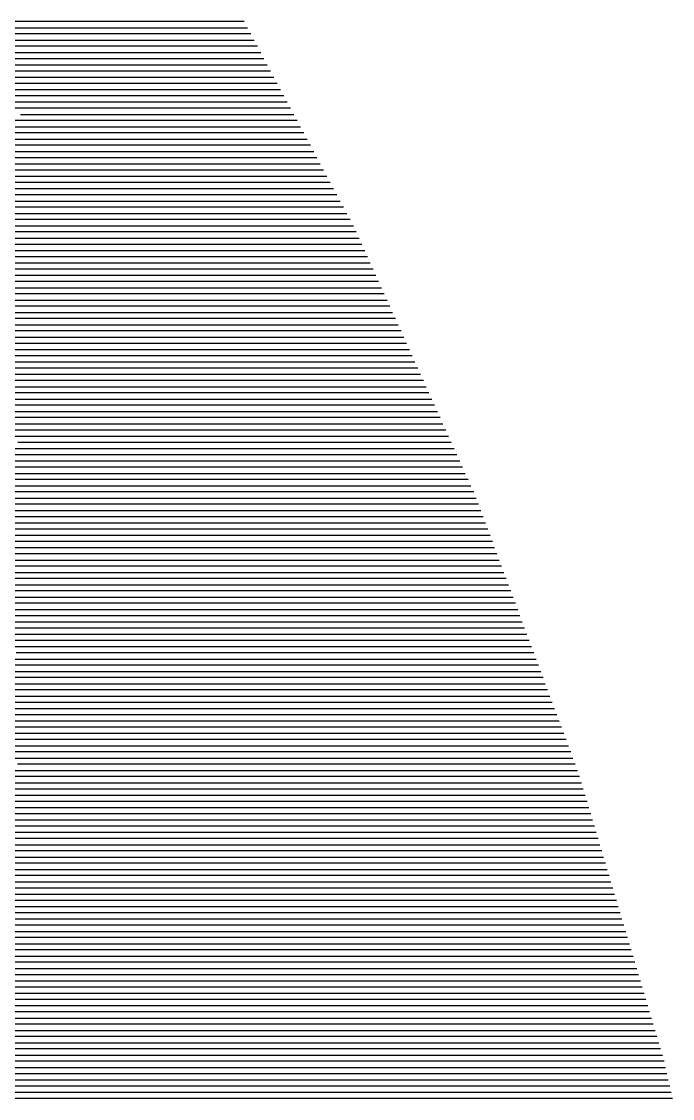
# Model space of a CAD drawing. Header units: metres. Extents: x -7 to 7, y -7 to 7.
# Drawn here: x 5.683 to 6.734, y 1.755 to 3.495 of the extents above; entities that cross this region are included whole.
import ezdxf

# ---------------------------------------------------------------- set-up
doc = ezdxf.new("R2010")
doc.units = ezdxf.units.M

msp = doc.modelspace()

# ---------------------------------------------------------------- linework, layer by layer
for p, q in [((5.096858, 3.485147, 0.386032), (5.811072, 3.485147, 0.474242)), ((5.836432, 3.495147, 0.477049), (5.111492, 3.495147, 0.387514)), ((5.811072, 3.485147, 0.474242), (5.890975, 3.485147, 0.484008)), ((5.905961, 3.495147, 0.485547), (5.836432, 3.495147, 0.477049)), ((5.890975, 3.485147, 0.484008), (6.04761, 3.485147, 0.503523)), ((6.042258, 3.495147, 0.502529), (5.905961, 3.495147, 0.485547)), ((5.067591, 3.465147, 0.383066), (5.760351, 3.465147, 0.468627)), ((5.785711, 3.475147, 0.471434), (5.082225, 3.475147, 0.384549)), ((5.760351, 3.465147, 0.468627), (5.861003, 3.465147, 0.480929)), ((5.875989, 3.475147, 0.482468), (5.785711, 3.475147, 0.471434)), ((5.861003, 3.465147, 0.480929), (6.058314, 3.465147, 0.505513)), ((6.052962, 3.475147, 0.504518), (5.875989, 3.475147, 0.482468)), ((5.73499, 3.455147, 0.465819), (5.052958, 3.455147, 0.381584)), ((5.846017, 3.455147, 0.47939), (5.73499, 3.455147, 0.465819)), ((6.063666, 3.455147, 0.506507), (5.846017, 3.455147, 0.47939)), ((5.684269, 3.435147, 0.460205), (5.023691, 3.435147, 0.378619)), ((5.038325, 3.445147, 0.380101), (5.70963, 3.445147, 0.463012)), ((5.816046, 3.435147, 0.476311), (5.684269, 3.435147, 0.460205)), ((5.70963, 3.445147, 0.463012), (5.831032, 3.445147, 0.47785)), ((6.07437, 3.435147, 0.508496), (5.816046, 3.435147, 0.476311)), ((5.831032, 3.445147, 0.47785), (6.069018, 3.445147, 0.507502)), ((5.786074, 3.415147, 0.473232), (5.633548, 3.415147, 0.45459)), ((5.658909, 3.425147, 0.457397), (5.80106, 3.425147, 0.474772)), ((6.085074, 3.415147, 0.510485), (5.786074, 3.415147, 0.473232)), ((5.80106, 3.425147, 0.474772), (6.079722, 3.425147, 0.509491)), ((5.756102, 3.395147, 0.470153), (5.582827, 3.395147, 0.448975)), ((5.608188, 3.405147, 0.451782), (5.771088, 3.405147, 0.471693)), ((6.095778, 3.395147, 0.512475), (5.756102, 3.395147, 0.470153)), ((5.771088, 3.405147, 0.471693), (6.090426, 3.405147, 0.51148)), ((5.557467, 3.385147, 0.446168), (5.741117, 3.385147, 0.468614)), ((5.741117, 3.385147, 0.468614), (6.101129, 3.385147, 0.513469)), ((5.506746, 3.365147, 0.440553), (5.711145, 3.365147, 0.465535)), ((5.726131, 3.375147, 0.467075), (5.532106, 3.375147, 0.44336)), ((5.711145, 3.365147, 0.465535), (6.111833, 3.365147, 0.515458)), ((6.106481, 3.375147, 0.514464), (5.726131, 3.375147, 0.467075)), ((5.696159, 3.355147, 0.463996), (5.481385, 3.355147, 0.437745)), ((5.681173, 3.345147, 0.462457), (6.122537, 3.345147, 0.517447)), ((6.117185, 3.355147, 0.516453), (5.696159, 3.355147, 0.463996)), ((5.651202, 3.325147, 0.459378), (6.133241, 3.325147, 0.519437)), ((6.127889, 3.335147, 0.518442), (5.666187, 3.335147, 0.460917)), ((6.138593, 3.315147, 0.520431), (5.636216, 3.315147, 0.457839)), ((6.149297, 3.295147, 0.52242), (5.606244, 3.295147, 0.45476)), ((5.62123, 3.305147, 0.456299), (6.143945, 3.305147, 0.521426)), ((6.16, 3.275147, 0.524409), (5.576272, 3.275147, 0.451681)), ((5.591258, 3.285147, 0.45322), (6.154648, 3.285147, 0.523415)), ((6.170704, 3.255147, 0.526399), (5.546301, 3.255147, 0.448602)), ((5.561287, 3.265147, 0.450142), (6.165352, 3.265147, 0.525404)), ((5.531315, 3.245147, 0.447063), (6.176056, 3.245147, 0.527393)), ((5.501343, 3.225147, 0.443984), (6.18676, 3.225147, 0.529382)), ((6.181408, 3.235147, 0.528388), (5.516329, 3.235147, 0.445524)), ((5.471372, 3.205147, 0.440906), (6.197464, 3.205147, 0.531371)), ((6.192112, 3.215147, 0.530377), (5.486357, 3.215147, 0.442445)), ((5.4414, 3.185147, 0.437827), (6.208167, 3.185147, 0.533361)), ((6.202816, 3.195147, 0.532366), (5.456386, 3.195147, 0.439366)), ((6.213519, 3.175147, 0.534355), (5.426414, 3.175147, 0.436287)), ((6.196428, 3.155147, 0.532881), (5.396442, 3.155147, 0.433209)), ((5.411428, 3.165147, 0.434748), (6.218871, 3.165147, 0.53535)), ((6.205922, 3.155147, 0.534053), (6.196428, 3.155147, 0.532881)), ((6.223491, 3.155147, 0.536259), (6.205922, 3.155147, 0.534053)), ((6.143582, 3.135147, 0.526953), (5.366471, 3.135147, 0.43013)), ((5.381457, 3.145147, 0.431669), (6.170005, 3.145147, 0.529917)), ((6.174782, 3.135147, 0.530803), (6.143582, 3.135147, 0.526953)), ((6.170005, 3.145147, 0.529917), (6.190352, 3.145147, 0.532428)), ((6.23252, 3.135147, 0.538054), (6.174782, 3.135147, 0.530803)), ((6.190352, 3.145147, 0.532428), (6.228005, 3.145147, 0.537156)), ((6.090737, 3.115147, 0.521024), (5.336499, 3.115147, 0.427051)), ((5.351485, 3.125147, 0.428591), (6.11716, 3.125147, 0.523988)), ((6.143642, 3.115147, 0.527554), (6.090737, 3.115147, 0.521024)), ((6.11716, 3.125147, 0.523988), (6.159212, 3.125147, 0.529179)), ((6.241549, 3.115147, 0.539848), (6.143642, 3.115147, 0.527554)), ((6.159212, 3.125147, 0.529179), (6.237034, 3.125147, 0.538951)), ((5.321513, 3.105147, 0.425512), (6.064314, 3.105147, 0.51806)), ((6.064314, 3.105147, 0.51806), (6.128072, 3.105147, 0.525929)), ((6.128072, 3.105147, 0.525929), (6.246063, 3.105147, 0.540745)), ((5.291542, 3.085147, 0.422433), (6.011469, 3.085147, 0.512131)), ((6.037891, 3.095147, 0.515095), (5.306527, 3.095147, 0.423973)), ((6.011469, 3.085147, 0.512131), (6.096933, 3.085147, 0.522679)), ((6.112503, 3.095147, 0.524304), (6.037891, 3.095147, 0.515095)), ((6.096933, 3.085147, 0.522679), (6.255092, 3.085147, 0.54254)), ((6.250578, 3.095147, 0.541643), (6.112503, 3.095147, 0.524304)), ((5.26157, 3.065147, 0.419354), (5.958623, 3.065147, 0.506202)), ((5.985046, 3.075147, 0.509167), (5.276556, 3.075147, 0.420894)), ((5.958623, 3.065147, 0.506202), (6.065793, 3.065147, 0.51943)), ((6.081363, 3.075147, 0.521055), (5.985046, 3.075147, 0.509167)), ((6.065793, 3.065147, 0.51943), (6.264122, 3.065147, 0.544334)), ((6.259607, 3.075147, 0.543437), (6.081363, 3.075147, 0.521055)), ((5.231598, 3.045147, 0.416276), (5.905777, 3.045147, 0.500274)), ((5.9322, 3.055147, 0.503238), (5.246584, 3.055147, 0.417815)), ((5.905777, 3.045147, 0.500274), (6.034653, 3.045147, 0.51618)), ((6.050223, 3.055147, 0.517805), (5.9322, 3.055147, 0.503238)), ((6.034653, 3.045147, 0.51618), (6.273151, 3.045147, 0.546129)), ((6.268636, 3.055147, 0.545232), (6.050223, 3.055147, 0.517805)), ((5.879355, 3.035147, 0.497309), (5.216612, 3.035147, 0.414736)), ((6.019084, 3.035147, 0.514555), (5.879355, 3.035147, 0.497309)), ((6.277665, 3.035147, 0.547026), (6.019084, 3.035147, 0.514555)), ((5.826509, 3.015147, 0.491381), (5.186641, 3.015147, 0.411658)), ((5.201627, 3.025147, 0.413197), (5.852932, 3.025147, 0.494345)), ((5.987944, 3.015147, 0.511306), (5.826509, 3.015147, 0.491381)), ((5.852932, 3.025147, 0.494345), (6.003514, 3.025147, 0.512931)), ((6.286694, 3.015147, 0.548821), (5.987944, 3.015147, 0.511306)), ((6.003514, 3.025147, 0.512931), (6.28218, 3.025147, 0.547923)), ((5.773663, 2.995147, 0.485452), (5.156669, 2.995147, 0.408579)), ((5.171655, 3.005147, 0.410118), (5.800086, 3.005147, 0.488416)), ((5.956804, 2.995147, 0.508056), (5.773663, 2.995147, 0.485452)), ((5.800086, 3.005147, 0.488416), (5.972374, 3.005147, 0.509681)), ((6.295723, 2.995147, 0.550615), (5.956804, 2.995147, 0.508056)), ((5.972374, 3.005147, 0.509681), (6.291209, 3.005147, 0.549718)), ((5.141683, 2.985147, 0.40704), (5.747241, 2.985147, 0.482488)), ((5.747241, 2.985147, 0.482488), (5.941234, 2.985147, 0.506432)), ((5.941234, 2.985147, 0.506432), (6.300238, 2.985147, 0.551513)), ((5.111712, 2.965147, 0.403961), (5.694395, 2.965147, 0.476559)), ((5.720818, 2.975147, 0.479523), (5.126697, 2.975147, 0.4055)), ((5.694395, 2.965147, 0.476559), (5.910095, 2.965147, 0.503182)), ((5.925664, 2.975147, 0.504807), (5.720818, 2.975147, 0.479523)), ((5.910095, 2.965147, 0.503182), (6.309267, 2.965147, 0.553307)), ((6.304753, 2.975147, 0.55241), (5.925664, 2.975147, 0.504807)), ((5.641549, 2.945147, 0.47063), (5.878955, 2.945147, 0.499932)), ((5.894525, 2.955147, 0.501557), (5.667972, 2.955147, 0.473595)), ((5.878955, 2.945147, 0.499932), (6.318296, 2.945147, 0.555102)), ((6.313782, 2.955147, 0.554204), (5.894525, 2.955147, 0.501557)), ((5.588704, 2.925147, 0.464702), (5.847815, 2.925147, 0.496683)), ((5.863385, 2.935147, 0.498308), (5.615127, 2.935147, 0.467666)), ((5.847815, 2.925147, 0.496683), (6.327325, 2.925147, 0.556896)), ((6.322811, 2.935147, 0.555999), (5.863385, 2.935147, 0.498308)), ((5.832245, 2.915147, 0.495058), (5.562281, 2.915147, 0.461737)), ((6.33184, 2.915147, 0.557793), (5.832245, 2.915147, 0.495058)), ((5.801106, 2.895147, 0.491808), (5.509435, 2.895147, 0.455809)), ((5.535858, 2.905147, 0.458773), (5.816676, 2.905147, 0.493433)), ((6.340869, 2.895147, 0.559588), (5.801106, 2.895147, 0.491808)), ((5.816676, 2.905147, 0.493433), (6.336354, 2.905147, 0.558691)), ((5.769966, 2.875147, 0.488559), (5.45659, 2.875147, 0.44988)), ((5.483013, 2.885147, 0.452844), (5.785536, 2.885147, 0.490184)), ((6.349898, 2.875147, 0.561382), (5.769966, 2.875147, 0.488559)), ((5.785536, 2.885147, 0.490184), (6.345383, 2.885147, 0.560485)), ((5.738826, 2.855147, 0.485309), (5.403744, 2.855147, 0.443951)), ((5.430167, 2.865147, 0.446916), (5.754396, 2.865147, 0.486934)), ((6.358927, 2.855147, 0.563177), (5.738826, 2.855147, 0.485309)), ((5.754396, 2.865147, 0.486934), (6.354413, 2.865147, 0.56228)), ((5.377321, 2.845147, 0.440987), (5.723256, 2.845147, 0.483684)), ((5.723256, 2.845147, 0.483684), (6.363442, 2.845147, 0.564074)), ((5.324476, 2.825147, 0.435058), (5.692117, 2.825147, 0.480435)), ((5.707687, 2.835147, 0.48206), (5.350899, 2.835147, 0.438023)), ((5.692117, 2.825147, 0.480435), (6.372471, 2.825147, 0.565869)), ((6.367956, 2.835147, 0.564971), (5.707687, 2.835147, 0.48206)), ((5.660977, 2.805147, 0.477185), (6.3815, 2.805147, 0.567663)), ((6.376985, 2.815147, 0.566766), (5.676547, 2.815147, 0.47881)), ((5.629837, 2.785147, 0.473936), (6.390529, 2.785147, 0.569458)), ((6.386014, 2.795147, 0.56856), (5.645407, 2.795147, 0.47556)), ((6.395043, 2.775147, 0.570355), (5.614268, 2.775147, 0.472311)), ((6.404073, 2.755147, 0.572149), (5.583128, 2.755147, 0.469061)), ((5.598698, 2.765147, 0.470686), (6.399558, 2.765147, 0.571252)), ((6.413102, 2.735147, 0.573944), (5.551988, 2.735147, 0.465812)), ((5.567558, 2.745147, 0.467437), (6.408587, 2.745147, 0.573047)), ((6.371796, 2.715147, 0.569418), (5.520848, 2.715147, 0.462562)), ((5.536418, 2.725147, 0.464187), (6.400869, 2.725147, 0.572738)), ((6.389904, 2.715147, 0.571674), (6.371796, 2.715147, 0.569418)), ((6.420942, 2.715147, 0.575599), (6.389904, 2.715147, 0.571674)), ((6.400869, 2.725147, 0.572738), (6.406894, 2.725147, 0.573489)), ((6.406894, 2.725147, 0.573489), (6.417221, 2.725147, 0.574795)), ((5.505279, 2.705147, 0.460937), (6.342722, 2.705147, 0.566097)), ((6.342722, 2.705147, 0.566097), (6.372913, 2.705147, 0.569859)), ((6.372913, 2.705147, 0.569859), (6.424663, 2.705147, 0.576403)), ((5.474139, 2.685147, 0.457688), (6.284576, 2.685147, 0.559456)), ((6.313649, 2.695147, 0.562777), (5.489709, 2.695147, 0.459313)), ((6.284576, 2.685147, 0.559456), (6.338933, 2.685147, 0.566229)), ((6.355923, 2.695147, 0.568044), (6.313649, 2.695147, 0.562777)), ((6.338933, 2.685147, 0.566229), (6.432105, 2.685147, 0.578011)), ((6.428384, 2.695147, 0.577207), (6.355923, 2.695147, 0.568044)), ((5.442999, 2.665147, 0.454438), (6.226429, 2.665147, 0.552815)), ((6.255502, 2.675147, 0.556136), (5.458569, 2.675147, 0.456063)), ((6.226429, 2.665147, 0.552815), (6.304952, 2.665147, 0.562599)), ((6.321943, 2.675147, 0.564414), (6.255502, 2.675147, 0.556136)), ((6.304952, 2.665147, 0.562599), (6.439548, 2.665147, 0.57962)), ((6.435826, 2.675147, 0.578816), (6.321943, 2.675147, 0.564414)), ((5.41186, 2.645147, 0.451189), (6.168282, 2.645147, 0.546174)), ((6.197355, 2.655147, 0.549495), (5.427429, 2.655147, 0.452813)), ((6.168282, 2.645147, 0.546174), (6.270972, 2.645147, 0.558969)), ((6.287962, 2.655147, 0.560784), (6.197355, 2.655147, 0.549495)), ((6.270972, 2.645147, 0.558969), (6.44699, 2.645147, 0.581228)), ((6.443269, 2.655147, 0.580424), (6.287962, 2.655147, 0.560784)), ((6.139208, 2.635147, 0.542854), (5.39629, 2.635147, 0.449564)), ((6.253982, 2.635147, 0.557154), (6.139208, 2.635147, 0.542854)), ((6.450711, 2.635147, 0.582032), (6.253982, 2.635147, 0.557154)), ((6.081061, 2.615147, 0.536213), (5.36515, 2.615147, 0.446314)), ((5.38072, 2.625147, 0.447939), (6.110135, 2.625147, 0.539533)), ((6.220001, 2.615147, 0.553524), (6.081061, 2.615147, 0.536213)), ((6.110135, 2.625147, 0.539533), (6.236992, 2.625147, 0.555339)), ((6.458153, 2.615147, 0.583641), (6.220001, 2.615147, 0.553524)), ((6.236992, 2.625147, 0.555339), (6.454432, 2.625147, 0.582837)), ((6.022914, 2.595147, 0.529572), (5.33401, 2.595147, 0.443065)), ((5.34958, 2.605147, 0.444689), (6.051988, 2.605147, 0.532893)), ((6.186021, 2.595147, 0.549894), (6.022914, 2.595147, 0.529572)), ((6.051988, 2.605147, 0.532893), (6.203011, 2.605147, 0.551709)), ((6.465596, 2.595147, 0.585249), (6.186021, 2.595147, 0.549894)), ((6.203011, 2.605147, 0.551709), (6.461875, 2.605147, 0.584445)), ((5.31844, 2.585147, 0.44144), (5.993841, 2.585147, 0.526252)), ((5.993841, 2.585147, 0.526252), (6.169031, 2.585147, 0.548079)), ((6.169031, 2.585147, 0.548079), (6.469317, 2.585147, 0.586053)), ((5.287301, 2.565147, 0.43819), (5.935694, 2.565147, 0.519611)), ((5.964768, 2.575147, 0.522931), (5.302871, 2.575147, 0.439815)), ((5.935694, 2.565147, 0.519611), (6.13505, 2.565147, 0.544449)), ((6.15204, 2.575147, 0.546264), (5.964768, 2.575147, 0.522931)), ((6.13505, 2.565147, 0.544449), (6.476759, 2.565147, 0.587662)), ((6.473038, 2.575147, 0.586858), (6.15204, 2.575147, 0.546264)), ((5.256161, 2.545147, 0.434941), (5.877547, 2.545147, 0.51297)), ((5.906621, 2.555147, 0.51629), (5.271731, 2.555147, 0.436565)), ((5.877547, 2.545147, 0.51297), (6.10107, 2.545147, 0.540819)), ((6.11806, 2.555147, 0.542634), (5.906621, 2.555147, 0.51629)), ((6.10107, 2.545147, 0.540819), (6.484202, 2.545147, 0.58927)), ((6.48048, 2.555147, 0.588466), (6.11806, 2.555147, 0.542634)), ((5.225021, 2.525147, 0.431691), (5.8194, 2.525147, 0.506329)), ((5.848474, 2.535147, 0.509649), (5.240591, 2.535147, 0.433316)), ((5.8194, 2.525147, 0.506329), (6.067089, 2.525147, 0.537189)), ((6.084079, 2.535147, 0.539004), (5.848474, 2.535147, 0.509649)), ((6.067089, 2.525147, 0.537189), (6.491644, 2.525147, 0.590879)), ((6.487923, 2.535147, 0.590074), (6.084079, 2.535147, 0.539004)), ((5.790327, 2.515147, 0.503008), (5.209451, 2.515147, 0.430066)), ((6.050099, 2.515147, 0.535373), (5.790327, 2.515147, 0.503008)), ((6.495365, 2.515147, 0.591683), (6.050099, 2.515147, 0.535373)), ((5.73218, 2.495147, 0.496367), (5.178312, 2.495147, 0.426817)), ((5.193882, 2.505147, 0.428442), (5.761253, 2.505147, 0.499688)), ((6.016118, 2.495147, 0.531743), (5.73218, 2.495147, 0.496367)), ((5.761253, 2.505147, 0.499688), (6.033109, 2.505147, 0.533558)), ((6.502807, 2.495147, 0.593291), (6.016118, 2.495147, 0.531743)), ((6.033109, 2.505147, 0.533558), (6.499086, 2.505147, 0.592487)), ((5.162742, 2.485147, 0.425192), (5.703107, 2.485147, 0.493047)), ((5.982138, 2.475147, 0.528113), (5.674033, 2.475147, 0.489726)), ((5.703107, 2.485147, 0.493047), (5.999128, 2.485147, 0.529928)), ((6.51025, 2.475147, 0.5949), (5.982138, 2.475147, 0.528113)), ((5.999128, 2.485147, 0.529928), (6.506528, 2.485147, 0.594095)), ((5.948157, 2.455147, 0.524483), (5.615886, 2.455147, 0.483085)), ((5.64496, 2.465147, 0.486406), (5.965148, 2.465147, 0.526298)), ((6.517692, 2.455147, 0.596508), (5.948157, 2.455147, 0.524483)), ((5.965148, 2.465147, 0.526298), (6.513971, 2.465147, 0.595704)), ((5.586813, 2.445147, 0.479765), (5.931167, 2.445147, 0.522668)), ((5.931167, 2.445147, 0.522668), (6.521413, 2.445147, 0.597312)), ((5.528666, 2.425147, 0.473124), (5.897187, 2.425147, 0.519038)), ((5.914177, 2.435147, 0.520853), (5.557739, 2.435147, 0.476444)), ((5.897187, 2.425147, 0.519038), (6.528855, 2.425147, 0.59892)), ((6.525134, 2.435147, 0.598116), (5.914177, 2.435147, 0.520853)), ((5.470519, 2.405147, 0.466483), (5.863206, 2.405147, 0.515408)), ((5.880196, 2.415147, 0.517223), (5.499592, 2.415147, 0.469804)), ((5.863206, 2.405147, 0.515408), (6.536298, 2.405147, 0.600529)), ((6.532577, 2.415147, 0.599725), (5.880196, 2.415147, 0.517223)), ((5.412372, 2.385147, 0.459842), (5.829226, 2.385147, 0.511778)), ((5.846216, 2.395147, 0.513593), (5.441445, 2.395147, 0.463163)), ((5.829226, 2.385147, 0.511778), (6.54374, 2.385147, 0.602137)), ((6.540019, 2.395147, 0.601333), (5.846216, 2.395147, 0.513593)), ((5.812235, 2.375147, 0.509963), (5.383299, 2.375147, 0.456522)), ((6.547461, 2.375147, 0.602941), (5.812235, 2.375147, 0.509963)), ((5.778255, 2.355147, 0.506333), (5.325152, 2.355147, 0.449881)), ((5.354225, 2.365147, 0.453201), (5.795245, 2.365147, 0.508148)), ((6.554904, 2.355147, 0.60455), (5.778255, 2.355147, 0.506333)), ((5.795245, 2.365147, 0.508148), (6.551182, 2.365147, 0.603746)), ((5.744274, 2.335147, 0.502703), (5.267005, 2.335147, 0.44324)), ((5.296078, 2.345147, 0.44656), (5.761265, 2.345147, 0.504518)), ((6.562346, 2.335147, 0.606158), (5.744274, 2.335147, 0.502703)), ((5.761265, 2.345147, 0.504518), (6.558625, 2.345147, 0.605354)), ((5.710294, 2.315147, 0.499073), (5.208858, 2.315147, 0.436599)), ((5.237931, 2.325147, 0.439919), (5.727284, 2.325147, 0.500888)), ((6.569788, 2.315147, 0.607767), (5.710294, 2.315147, 0.499073)), ((5.727284, 2.325147, 0.500888), (6.566067, 2.325147, 0.606962)), ((5.179784, 2.305147, 0.433278), (5.693304, 2.305147, 0.497258)), ((5.693304, 2.305147, 0.497258), (6.573509, 2.305147, 0.608571)), ((5.659323, 2.285147, 0.493628), (6.580952, 2.285147, 0.610179)), ((6.577231, 2.295147, 0.609375), (5.676313, 2.295147, 0.495443)), ((5.625343, 2.265147, 0.489998), (6.531726, 2.265147, 0.604621)), ((6.565243, 2.275147, 0.608526), (5.642333, 2.275147, 0.491813)), ((6.531726, 2.265147, 0.604621), (6.553965, 2.265147, 0.607416)), ((6.553965, 2.265147, 0.607416), (6.587257, 2.265147, 0.611652)), ((6.572868, 2.275147, 0.609485), (6.565243, 2.275147, 0.608526)), ((6.584283, 2.275147, 0.610937), (6.572868, 2.275147, 0.609485)), ((5.591362, 2.245147, 0.486368), (6.464693, 2.245147, 0.596811)), ((6.49821, 2.255147, 0.600716), (5.608353, 2.255147, 0.488183)), ((6.464693, 2.245147, 0.596811), (6.516159, 2.245147, 0.60328)), ((6.535062, 2.255147, 0.605348), (6.49821, 2.255147, 0.600716)), ((6.516159, 2.245147, 0.60328), (6.593206, 2.245147, 0.613083)), ((6.590231, 2.255147, 0.612368), (6.535062, 2.255147, 0.605348)), ((6.431177, 2.235147, 0.592906), (5.574372, 2.235147, 0.484553)), ((6.497257, 2.235147, 0.601212), (6.431177, 2.235147, 0.592906)), ((6.59618, 2.235147, 0.613798), (6.497257, 2.235147, 0.601212)), ((6.364143, 2.215147, 0.585096), (5.540392, 2.215147, 0.480923)), ((5.557382, 2.225147, 0.482738), (6.39766, 2.225147, 0.589001)), ((6.459451, 2.215147, 0.597075), (6.364143, 2.215147, 0.585096)), ((6.39766, 2.225147, 0.589001), (6.478354, 2.225147, 0.599143)), ((6.602128, 2.215147, 0.615229), (6.459451, 2.215147, 0.597075)), ((6.478354, 2.225147, 0.599143), (6.599154, 2.225147, 0.614514)), ((6.29711, 2.195147, 0.577286), (5.506411, 2.195147, 0.477293)), ((5.523401, 2.205147, 0.479108), (6.330627, 2.205147, 0.581191)), ((6.421645, 2.195147, 0.592939), (6.29711, 2.195147, 0.577286)), ((6.330627, 2.205147, 0.581191), (6.440548, 2.205147, 0.595007)), ((6.608077, 2.195147, 0.61666), (6.421645, 2.195147, 0.592939)), ((6.440548, 2.205147, 0.595007), (6.605102, 2.205147, 0.615944)), ((6.230077, 2.175147, 0.569477), (5.472431, 2.175147, 0.473663)), ((5.489421, 2.185147, 0.475478), (6.263594, 2.185147, 0.573382)), ((6.383839, 2.175147, 0.588802), (6.230077, 2.175147, 0.569477)), ((6.263594, 2.185147, 0.573382), (6.402742, 2.185147, 0.59087)), ((6.614025, 2.175147, 0.61809), (6.383839, 2.175147, 0.588802)), ((6.402742, 2.185147, 0.59087), (6.611051, 2.185147, 0.617375)), ((5.45544, 2.165147, 0.471848), (6.196561, 2.165147, 0.565572)), ((6.196561, 2.165147, 0.565572), (6.364937, 2.165147, 0.586734)), ((6.364937, 2.165147, 0.586734), (6.616999, 2.165147, 0.618806)), ((5.42146, 2.145147, 0.468218), (6.129528, 2.145147, 0.557762)), ((6.163044, 2.155147, 0.561667), (5.43845, 2.155147, 0.470033)), ((6.129528, 2.145147, 0.557762), (6.327131, 2.145147, 0.582597)), ((6.346034, 2.155147, 0.584666), (6.163044, 2.155147, 0.561667)), ((6.327131, 2.145147, 0.582597), (6.622947, 2.145147, 0.620236)), ((6.619973, 2.155147, 0.619521), (6.346034, 2.155147, 0.584666)), ((5.387479, 2.125147, 0.464588), (6.062495, 2.125147, 0.549952)), ((6.096011, 2.135147, 0.553857), (5.40447, 2.135147, 0.466403)), ((6.062495, 2.125147, 0.549952), (6.289325, 2.125147, 0.578461)), ((6.308228, 2.135147, 0.580529), (6.096011, 2.135147, 0.553857)), ((6.289325, 2.125147, 0.578461), (6.628896, 2.125147, 0.621667)), ((6.625922, 2.135147, 0.620952), (6.308228, 2.135147, 0.580529)), ((6.028978, 2.115147, 0.546047), (5.370489, 2.115147, 0.462773)), ((6.270422, 2.115147, 0.576393), (6.028978, 2.115147, 0.546047)), ((6.63187, 2.115147, 0.622383), (6.270422, 2.115147, 0.576393)), ((5.961945, 2.095147, 0.538237), (5.336509, 2.095147, 0.459143)), ((5.353499, 2.105147, 0.460958), (5.995462, 2.105147, 0.542142)), ((6.232617, 2.095147, 0.572256), (5.961945, 2.095147, 0.538237)), ((5.995462, 2.105147, 0.542142), (6.25152, 2.105147, 0.574324)), ((6.637818, 2.095147, 0.623813), (6.232617, 2.095147, 0.572256)), ((6.25152, 2.105147, 0.574324), (6.634844, 2.105147, 0.623098)), ((5.894912, 2.075147, 0.530427), (5.302528, 2.075147, 0.455513)), ((5.319518, 2.085147, 0.457328), (5.928429, 2.085147, 0.534332)), ((6.194811, 2.075147, 0.56812), (5.894912, 2.075147, 0.530427)), ((5.928429, 2.085147, 0.534332), (6.213714, 2.085147, 0.570188)), ((6.643767, 2.075147, 0.625244), (6.194811, 2.075147, 0.56812)), ((6.213714, 2.085147, 0.570188), (6.640792, 2.085147, 0.624529)), ((5.827879, 2.055147, 0.522617), (5.268548, 2.055147, 0.451883)), ((5.285538, 2.065147, 0.453698), (5.861395, 2.065147, 0.526522)), ((6.157005, 2.055147, 0.563983), (5.827879, 2.055147, 0.522617)), ((5.861395, 2.065147, 0.526522), (6.175908, 2.065147, 0.566051)), ((6.649715, 2.055147, 0.626675), (6.157005, 2.055147, 0.563983)), ((6.175908, 2.065147, 0.566051), (6.646741, 2.065147, 0.625959)), ((5.251557, 2.045147, 0.450068), (5.794362, 2.045147, 0.518712)), ((5.794362, 2.045147, 0.518712), (6.138102, 2.045147, 0.561915)), ((6.138102, 2.045147, 0.561915), (6.652689, 2.045147, 0.62739)), ((5.217577, 2.025147, 0.446438), (5.727329, 2.025147, 0.510902)), ((5.760846, 2.035147, 0.514807), (5.234567, 2.035147, 0.448253)), ((5.727329, 2.025147, 0.510902), (6.100297, 2.025147, 0.557778)), ((6.1192, 2.035147, 0.559847), (5.760846, 2.035147, 0.514807)), ((6.100297, 2.025147, 0.557778), (6.658637, 2.025147, 0.628821)), ((6.655663, 2.035147, 0.628105), (6.1192, 2.035147, 0.559847)), ((5.693813, 2.015147, 0.506997), (5.200587, 2.015147, 0.444623)), ((5.660296, 2.005147, 0.503092), (6.062491, 2.005147, 0.553642)), ((6.081394, 2.015147, 0.55571), (5.693813, 2.015147, 0.506997)), ((6.062491, 2.005147, 0.553642), (6.664586, 2.005147, 0.630251)), ((6.661612, 2.015147, 0.629536), (6.081394, 2.015147, 0.55571)), ((5.593263, 1.985147, 0.495282), (6.024685, 1.985147, 0.549505)), ((6.043588, 1.995147, 0.551574), (5.62678, 1.995147, 0.499187)), ((6.024685, 1.985147, 0.549505), (6.670534, 1.985147, 0.631682)), ((6.66756, 1.995147, 0.630967), (6.043588, 1.995147, 0.551574)), ((6.005783, 1.975147, 0.547437), (5.559747, 1.975147, 0.491377)), ((6.673508, 1.975147, 0.632397), (6.005783, 1.975147, 0.547437)), ((5.967977, 1.955147, 0.543301), (5.492714, 1.955147, 0.483567)), ((5.52623, 1.965147, 0.487472), (5.98688, 1.965147, 0.545369)), ((6.679457, 1.955147, 0.633828), (5.967977, 1.955147, 0.543301)), ((5.98688, 1.965147, 0.545369), (6.676482, 1.965147, 0.633113)), ((5.930171, 1.935147, 0.539164), (5.425681, 1.935147, 0.475757)), ((5.459197, 1.945147, 0.479662), (5.949074, 1.945147, 0.541232)), ((6.685405, 1.935147, 0.635259), (5.930171, 1.935147, 0.539164)), ((5.949074, 1.945147, 0.541232), (6.682431, 1.945147, 0.634543)), ((5.892365, 1.915147, 0.535028), (5.358647, 1.915147, 0.467948)), ((5.392164, 1.925147, 0.471853), (5.911268, 1.925147, 0.537096)), ((6.691353, 1.915147, 0.636689), (5.892365, 1.915147, 0.535028)), ((5.911268, 1.925147, 0.537096), (6.688379, 1.925147, 0.635974)), ((5.325131, 1.905147, 0.464043), (5.873463, 1.905147, 0.532959)), ((5.873463, 1.905147, 0.532959), (6.694328, 1.905147, 0.637405)), ((5.258098, 1.885147, 0.456233), (5.835657, 1.885147, 0.528823)), ((5.85456, 1.895147, 0.530891), (5.291614, 1.895147, 0.460138)), ((5.835657, 1.885147, 0.528823), (6.700276, 1.885147, 0.638835)), ((6.697302, 1.895147, 0.63812), (5.85456, 1.895147, 0.530891)), ((5.191065, 1.865147, 0.448423), (5.797851, 1.865147, 0.524686)), ((5.816754, 1.875147, 0.526755), (5.224581, 1.875147, 0.452328)), ((5.797851, 1.865147, 0.524686), (6.706224, 1.865147, 0.640266)), ((6.70325, 1.875147, 0.639551), (5.816754, 1.875147, 0.526755)), ((5.124032, 1.845147, 0.440613), (5.760046, 1.845147, 0.52055)), ((5.778948, 1.855147, 0.522618), (5.157548, 1.855147, 0.444518)), ((5.760046, 1.845147, 0.52055), (6.712173, 1.845147, 0.641697)), ((6.709198, 1.855147, 0.640981), (5.778948, 1.855147, 0.522618)), ((5.741143, 1.835147, 0.518482), (5.090515, 1.835147, 0.436708)), ((6.715147, 1.835147, 0.642412), (5.741143, 1.835147, 0.518482)), ((5.703337, 1.815147, 0.514345), (5.023482, 1.815147, 0.428898)), ((5.056999, 1.825147, 0.432803), (5.72224, 1.825147, 0.516413)), ((6.708491, 1.815147, 0.642239), (5.703337, 1.815147, 0.514345)), ((5.72224, 1.825147, 0.516413), (6.718121, 1.825147, 0.643127)), ((6.713996, 1.815147, 0.642936), (6.708491, 1.815147, 0.642239)), ((6.720876, 1.815147, 0.643816), (6.713996, 1.815147, 0.642936)), ((4.989966, 1.805147, 0.424993), (5.684434, 1.805147, 0.512277)), ((6.627954, 1.795147, 0.632666), (5.665531, 1.795147, 0.510209)), ((5.684434, 1.805147, 0.512277), (6.668222, 1.805147, 0.637452)), ((6.671232, 1.795147, 0.638147), (6.627954, 1.795147, 0.632666)), ((6.668222, 1.805147, 0.637452), (6.692614, 1.805147, 0.640542)), ((6.725322, 1.795147, 0.645065), (6.671232, 1.795147, 0.638147)), ((6.692614, 1.805147, 0.640542), (6.723099, 1.805147, 0.644441)), ((6.547417, 1.775147, 0.623092), (5.627726, 1.775147, 0.506072)), ((5.646628, 1.785147, 0.50814), (6.587685, 1.785147, 0.627879)), ((6.628467, 1.775147, 0.633357), (6.547417, 1.775147, 0.623092)), ((6.587685, 1.785147, 0.627879), (6.649849, 1.785147, 0.635752)), ((6.729769, 1.775147, 0.646313), (6.628467, 1.775147, 0.633357)), ((6.649849, 1.785147, 0.635752), (6.727546, 1.785147, 0.645689)), ((5.608823, 1.765147, 0.504004), (6.507148, 1.765147, 0.618305)), ((6.507148, 1.765147, 0.618305), (6.607085, 1.765147, 0.630963)), ((6.607085, 1.765147, 0.630963), (6.731992, 1.765147, 0.646938)), ((6.466879, 1.755147, 0.613518), (5.58992, 1.755147, 0.501936)), ((6.585703, 1.755147, 0.628568), (6.466879, 1.755147, 0.613518)), ((6.734215, 1.755147, 0.647562), (6.585703, 1.755147, 0.628568))]:
    msp.add_line(p, q)

doc.saveas('drawing.dxf')
